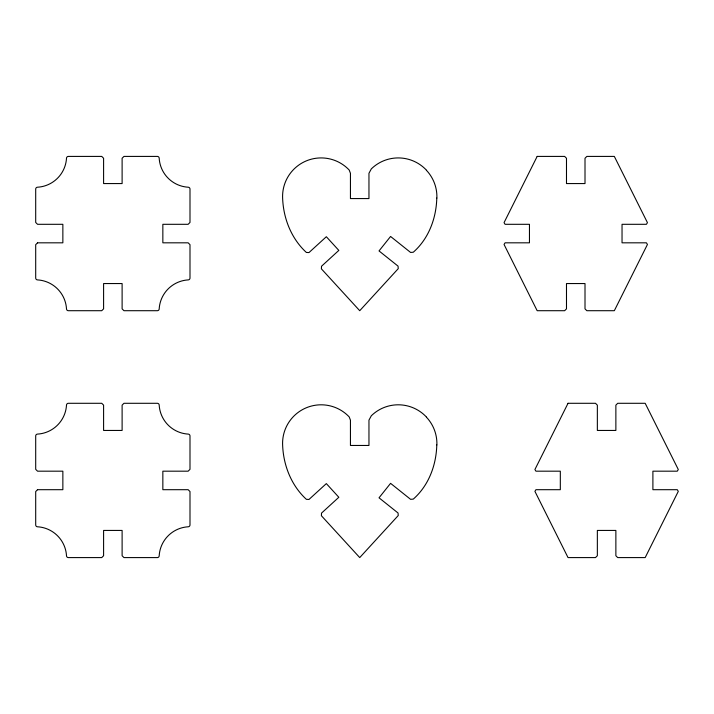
<?xml version="1.0" encoding="UTF-8"?>
<svg xmlns="http://www.w3.org/2000/svg" width="714" height="714" viewBox="0 0 714 714"><rect width="100%" height="100%" fill="white"/><g stroke="black" fill="none" stroke-linecap="round" stroke-linejoin="round"><path stroke-width="1.07" d="M436.789 198.046C436.281 218.27 428.712 238.681 413.281 252.238L410.586 252.444L390.576 236.459L379.027 250.926L398.055 266.135L398.251 268.651L359.731 310.706L321.407 268.866L321.514 266.251L338.829 250.4L326.343 236.727L308.992 252.569L306.368 252.453C291.428 238.717 283.512 218.779 282.646 198.715A38.556 38.556 0 0 1 348.004 168.825L349.2 170.039L350.44 173.27L350.44 198.572L368.959 198.572L368.959 173.27L371.316 168.897A38.556 38.556 0 0 1 426.481 170.209M436.789 444.929C436.281 465.153 428.712 485.556 413.281 499.113L410.586 499.327L390.576 483.342L379.027 497.81L398.055 513.009L398.251 515.535L359.731 557.589L321.407 515.74L321.514 513.125L338.829 497.274L326.343 483.601L308.992 499.452L306.368 499.327C291.428 485.6 283.512 465.653 282.646 445.59A38.556 38.556 0 0 1 348.004 415.709L349.2 416.922L350.44 420.153L350.44 445.456L368.959 445.456L368.959 420.144L371.316 415.771A38.556 38.556 0 0 1 426.481 417.092M426.41 170.28A38.556 38.556 0 0 1 436.879 198.046M426.41 417.154A38.556 38.556 0 0 1 436.879 444.929M537.169 156.411L504.057 222.643L505.075 224.303L529.458 224.303L529.458 242.822L505.075 242.822L504.057 244.474L537.169 310.706L564.64 310.706L566.488 308.859L566.488 283.556L585.007 283.556L585.007 308.859L586.854 310.706L614.326 310.706L647.437 244.474L646.42 242.822L622.037 242.822L622.037 224.303L646.42 224.303L647.437 222.643L614.326 156.411L586.854 156.411L585.007 158.258L585.007 183.569L566.488 183.569L566.488 158.258L564.64 156.411L537.169 156.411M568.032 403.294L534.911 469.526L535.937 471.178L560.32 471.178L560.32 489.697L535.937 489.697L534.911 491.357L568.032 557.589L595.494 557.589L597.35 555.742L597.35 530.431L615.87 530.431L615.87 555.742L617.717 557.589L645.179 557.589L678.3 491.357L677.274 489.697L652.899 489.697L652.899 471.178L677.274 471.178L678.3 469.526L645.179 403.294L617.717 403.294L615.87 405.141L615.87 430.444L597.35 430.444L597.35 405.141L595.494 403.294L568.032 403.294M37.547 242.822L35.7 244.67L35.7 278.049A1.847 1.847 0 0 0 37.449 279.897A30.863 30.863 0 0 1 66.509 308.966A1.847 1.847 0 0 0 68.357 310.706L101.736 310.706L103.592 308.859L103.592 283.556L122.112 283.556L122.112 308.859L123.959 310.706L157.339 310.706A1.847 1.847 0 0 0 159.186 308.966A30.863 30.863 0 0 1 188.255 279.897A1.847 1.847 0 0 0 189.995 278.049L189.995 244.67L188.148 242.822L162.846 242.822L162.846 224.303L188.148 224.303L189.995 222.447L189.995 189.067A1.847 1.847 0 0 0 188.255 187.22A30.863 30.863 0 0 1 159.186 158.16A1.847 1.847 0 0 0 157.339 156.411L123.959 156.411L122.112 158.258L122.112 183.569L103.592 183.569L103.592 158.258L101.736 156.411L68.357 156.411A1.847 1.847 0 0 0 66.509 158.16A30.863 30.863 0 0 1 37.449 187.22A1.847 1.847 0 0 0 35.7 189.067L35.7 222.447L37.547 224.303L62.859 224.303L62.859 242.822L37.547 242.822M37.547 489.697L35.7 491.553L35.7 524.933A1.847 1.847 0 0 0 37.449 526.78A30.863 30.863 0 0 1 66.509 555.84A1.847 1.847 0 0 0 68.357 557.589L101.736 557.589L103.592 555.742L103.592 530.431L122.112 530.431L122.112 555.742L123.959 557.589L157.339 557.589A1.847 1.847 0 0 0 159.186 555.84A30.863 30.863 0 0 1 188.255 526.78A1.847 1.847 0 0 0 189.995 524.933L189.995 491.553L188.148 489.697L162.846 489.697L162.846 471.178L188.148 471.178L189.995 469.33L189.995 435.951A1.847 1.847 0 0 0 188.255 434.103A30.863 30.863 0 0 1 159.186 405.034A1.847 1.847 0 0 0 157.339 403.294L123.959 403.294L122.112 405.141L122.112 430.444L103.592 430.444L103.592 405.141L101.736 403.294L68.357 403.294A1.847 1.847 0 0 0 66.509 405.034A30.863 30.863 0 0 1 37.449 434.103A1.847 1.847 0 0 0 35.7 435.951L35.7 469.33L37.547 471.178L62.859 471.178L62.859 489.697L37.547 489.697"/></g></svg>
